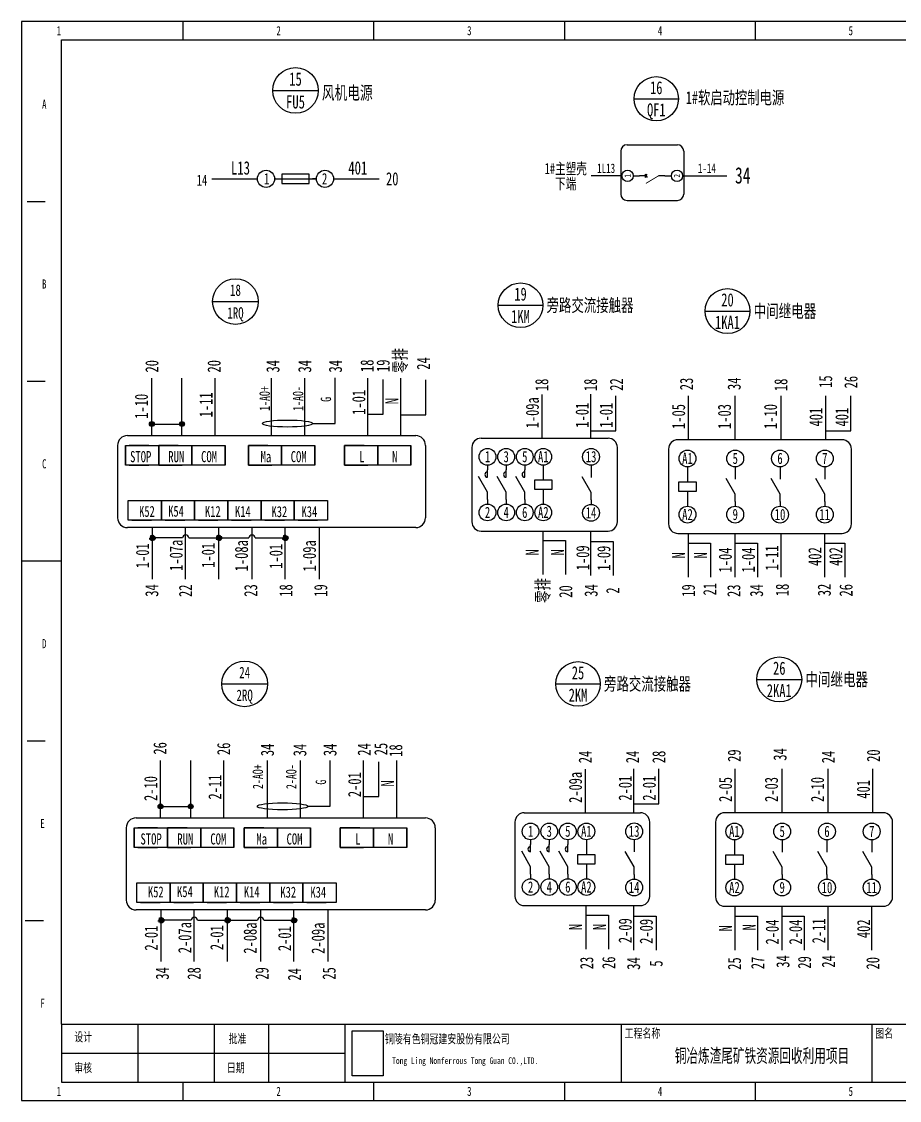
# Model space of a CAD drawing. Header units: millimetres. Extents: x 401220 to 2750366, y -101310 to 943175.
# Drawn here: x 1247710 to 1283485, y 279611 to 323583 of the extents above; entities that cross this region are included whole.
import ezdxf
from ezdxf.enums import TextEntityAlignment as Align

# ---------------------------------------------------------------- set-up
doc = ezdxf.new("R2010")
doc.units = ezdxf.units.MM
doc.linetypes.add('ACAD_ISO03W100', pattern=[30, 12, -18])
doc.layers.add('SW', color=8, linetype='Continuous', lineweight=20)
doc.styles.add('IDQSTYLE', font='NSimSun.ttf', dxfattribs={"width": 0.7})
doc.styles.add('标准', font='NSimSun.ttf', dxfattribs={"width": 0.667})

msp = doc.modelspace()

# ---------------------------------------------------------------- hatches: boundary and pattern name
h = msp.add_hatch(color=256)
h.dxf.hatch_style = 1
h.paths.add_polyline_path([(1253018.80628, 307179.9296), (1253018.80628, 307278.16505, -0.4142135624), (1253117.04173, 307179.9296)])
h.paths.add_polyline_path([(1253018.80628, 307081.69414), (1253018.80628, 307278.16505, -0.4142135624), (1253117.04173, 307179.9296, -0.4142135624)])
h.paths.add_polyline_path([(1253018.80628, 307081.69414, -1), (1253018.80628, 307278.16505)])
h = msp.add_hatch(color=256)
h.dxf.hatch_style = 1
h.paths.add_polyline_path([(1253018.80628, 307278.16505), (1253018.80628, 307179.9296), (1253117.04173, 307179.9296, 0.4142135624)])
h = msp.add_hatch(color=256)
h.dxf.hatch_style = 1
h.paths.add_polyline_path([(1254247.34938, 307278.16505), (1254247.34938, 307179.9296), (1254345.58484, 307179.9296, 0.4142135624)])
h.paths.add_polyline_path([(1254345.58484, 307179.9296), (1254247.34938, 307179.9296), (1254247.34938, 307081.69414, 0.4142135624)])
h.paths.add_polyline_path([(1254247.34938, 307278.16505, 0.4142135624), (1254149.11393, 307179.9296, 0.4142135624), (1254247.34938, 307081.69414), (1254247.34938, 307179.9296)])
at = {"linetype": 'ACAD_ISO03W100'}
h = msp.add_hatch(color=256, dxfattribs=at)
h.dxf.hatch_style = 1
h.paths.add_polyline_path([(1253041.28992, 302650.47105, 0.4142135624), (1252929.84278, 302539.02391, 0.4142135624), (1253041.28992, 302427.57677)])
h.paths.add_polyline_path([(1253041.28992, 302427.57677, 0.4142135624), (1253152.73706, 302539.02391, 0.4142135624), (1253041.28992, 302650.47105)])
h = msp.add_hatch(color=256, dxfattribs=at)
h.dxf.hatch_style = 1
h.paths.add_polyline_path([(1255748.8377, 302650.47105, 0.4142135624), (1255637.39056, 302539.02391, 0.4142135624), (1255748.8377, 302427.57677)])
h.paths.add_polyline_path([(1255748.8377, 302427.57677, 0.4142135624), (1255860.28484, 302539.02391, 0.4142135624), (1255748.8377, 302650.47105)])
h = msp.add_hatch(color=256, dxfattribs=at)
h.dxf.hatch_style = 1
h.paths.add_polyline_path([(1258456.38548, 302650.47105, 0.4142135624), (1258344.93834, 302539.02391, 0.4142135624), (1258456.38548, 302427.57677)])
h.paths.add_polyline_path([(1258456.38548, 302427.57677, 0.4142135624), (1258567.83262, 302539.02391, 0.4142135624), (1258456.38548, 302650.47105)])
h = msp.add_hatch(color=256)
h.dxf.hatch_style = 1
h.paths.add_polyline_path([(1253373.51181, 291694.53702), (1253373.51181, 291596.30157), (1253471.74727, 291596.30157, 0.4142135624)])
h.paths.add_polyline_path([(1253471.74727, 291596.30157), (1253373.51181, 291596.30157), (1253373.51181, 291498.06611, 0.4142135624)])
h.paths.add_polyline_path([(1253373.51181, 291694.53702, 0.4142135624), (1253275.27636, 291596.30157, 0.4142135624), (1253373.51181, 291498.06611), (1253373.51181, 291596.30157)])
h = msp.add_hatch(color=256)
h.dxf.hatch_style = 1
h.paths.add_polyline_path([(1254602.05492, 291694.53702), (1254602.05492, 291596.30157), (1254700.29037, 291596.30157, 0.4142135624)])
h.paths.add_polyline_path([(1254700.29037, 291596.30157), (1254602.05492, 291596.30157), (1254602.05492, 291498.06611, 0.4142135624)])
h.paths.add_polyline_path([(1254602.05492, 291694.53702, 0.4142135624), (1254503.81947, 291596.30157, 0.4142135624), (1254602.05492, 291498.06611), (1254602.05492, 291596.30157)])
h = msp.add_hatch(color=256, dxfattribs=at)
h.dxf.hatch_style = 1
h.paths.add_polyline_path([(1253395.99546, 287066.84302, 0.4142135624), (1253284.54832, 286955.39588, 0.4142135624), (1253395.99546, 286843.94874)])
h.paths.add_polyline_path([(1253395.99546, 286843.94874, 0.4142135624), (1253507.4426, 286955.39588, 0.4142135624), (1253395.99546, 287066.84302)])
h = msp.add_hatch(color=256, dxfattribs=at)
h.dxf.hatch_style = 1
h.paths.add_polyline_path([(1256103.54324, 287066.84302, 0.4142135624), (1255992.09609, 286955.39588, 0.4142135624), (1256103.54324, 286843.94874)])
h.paths.add_polyline_path([(1256103.54324, 286843.94874, 0.4142135624), (1256214.99038, 286955.39588, 0.4142135624), (1256103.54324, 287066.84302)])
h = msp.add_hatch(color=256, dxfattribs=at)
h.dxf.hatch_style = 1
h.paths.add_polyline_path([(1258811.09101, 287066.84302, 0.4142135624), (1258699.64387, 286955.39588, 0.4142135624), (1258811.09101, 286843.94874)])
h.paths.add_polyline_path([(1258811.09101, 286843.94874, 0.4142135624), (1258922.53816, 286955.39588, 0.4142135624), (1258811.09101, 287066.84302)])

# ---------------------------------------------------------------- linework, layer by layer
at = {"ltscale": 4}
for p, q in [((1254298.28764, 322843.06986), (1254298.28764, 323583.33771)), ((1262071.10007, 322843.06986), (1262071.10007, 323583.33771)), ((1269843.9125, 322843.06986), (1269843.9125, 323583.33771)), ((1277616.72493, 322843.06986), (1277616.72493, 323583.33771)), ((1247931.98413, 316254.68599), (1248672.25198, 316254.68599)), ((1247931.98413, 308926.03427), (1248672.25198, 308926.03427)), ((1247709.90378, 301597.38256), (1249338.49305, 301597.38256)), ((1247931.98413, 294268.73084), (1248672.25198, 294268.73084)), ((1247857.95735, 286940.07912), (1248598.2252, 286940.07912)), ((1249338.49305, 282720.55237), (1307967.70679, 282720.55237)), ((1249703.04394, 282720.55237), (1308332.25768, 282720.55237)), ((1249784.69414, 282720.55237), (1308413.90788, 282720.55237)), ((1250149.24503, 282720.55237), (1308778.45877, 282720.55237)), ((1252447.61802, 282720.55237), (1252447.61802, 280351.69525)), ((1255556.74299, 282720.55237), (1255556.74299, 280351.69525)), ((1257777.54654, 282720.55237), (1257777.54654, 280351.69525)), ((1260886.67151, 282720.55237), (1260886.67151, 280351.69525)), ((1272138.74283, 282720.55237), (1272138.74283, 280351.69525)), ((1282354.43917, 282720.55237), (1282354.43917, 280351.69525)), ((1249338.49305, 281536.12381), (1260886.67151, 281536.12381)), ((1254298.28764, 279611.4274), (1254298.28764, 280351.69525)), ((1262071.10007, 279611.4274), (1262071.10007, 280351.69525)), ((1269843.9125, 279611.4274), (1269843.9125, 280351.69525)), ((1277616.72493, 279611.4274), (1277616.72493, 280351.69525))]:
    msp.add_line(p, q, dxfattribs=at)
for p, q in [((1249338.49305, 282720.55237), (1249338.49305, 322843.06986)), ((1249338.49305, 322843.06986), (1308778.45877, 322843.06986)), ((1257944.03766, 320777.16664), (1259802.97773, 320777.16664)), ((1272675.50349, 320438.00901), (1274478.11205, 320438.00901)), ((1272385.71635, 318559.44046), (1274436.72521, 318559.44046)), ((1272129.34025, 318303.06435), (1272129.34025, 316552.26892)), ((1274693.10132, 318303.06435), (1274693.10132, 316552.26892)), ((1257325.16552, 317154.42252), (1255466.22545, 317154.42252)), ((1258057.03768, 317175.47024), (1258021.19802, 317175.47024)), ((1258057.03768, 317175.47024), (1258312.83443, 317175.47024)), ((1258312.83443, 317361.36425), (1258312.83443, 316989.57624)), ((1259428.19847, 317361.36425), (1258312.83443, 317361.36425)), ((1258312.83443, 317175.47024), (1259428.19847, 317175.47024)), ((1259428.19847, 316989.57624), (1259428.19847, 317361.36425)), ((1259428.19847, 317175.47024), (1259696.93828, 317175.47024)), ((1259725.22642, 317175.47024), (1259559.20131, 317175.47024)), ((1260421.84987, 317176.11015), (1262280.78994, 317176.11015)), ((1271795.93068, 317302.56138), (1270917.47284, 317302.56138)), ((1272134.33007, 317302.56138), (1271375.4568, 317302.56138)), ((1272639.07814, 317297.08579), (1272898.46857, 317297.08579)), ((1273154.84468, 317297.08577), (1272898.46857, 317297.08579)), ((1273110.00791, 317364.39019), (1273199.68145, 317229.78135)), ((1273118.16004, 317229.78135), (1273198.05103, 317364.39018)), ((1273923.973, 317297.08571), (1273667.59689, 317297.08573)), ((1273923.973, 317297.08579), (1274189.98656, 317297.08579)), ((1274651.46355, 317297.08579), (1276452.00213, 317297.08579)), ((1258312.83443, 316989.57624), (1259428.19847, 316989.57624)), ((1272385.71635, 316295.89281), (1274436.72521, 316295.89281)), ((1255497.38113, 312172.0793), (1257356.8758, 312172.0793)), ((1267134.38488, 312023.00243), (1268952.14785, 312023.00243)), ((1275562.38647, 311783.74016), (1277393.16079, 311783.74016)), ((1253018.80628, 306939.62648), (1253018.80628, 309046.1494)), ((1253018.80628, 306706.31803), (1253018.80628, 308812.84095)), ((1254247.34938, 306939.62648), (1254247.34938, 309046.1494)), ((1254247.34938, 306706.31803), (1254247.34938, 308812.84095)), ((1255601.12327, 306939.62648), (1255601.12327, 309046.1494)), ((1255601.12327, 306706.31803), (1255601.12327, 308812.84095)), ((1257899.48288, 306939.62648), (1257899.48288, 309046.1494)), ((1257899.48288, 306706.31803), (1257899.48288, 308812.84095)), ((1259253.25677, 306939.62648), (1259253.25677, 309046.1494)), ((1259253.25677, 306706.31803), (1259253.25677, 308812.84095)), ((1260483.17451, 307199.66372), (1260483.17451, 309063.83147)), ((1261815.09869, 306939.62648), (1261815.09869, 309046.1494)), ((1261815.09869, 306706.31803), (1261815.09869, 308812.84095)), ((1262443.05567, 307575.88131), (1262443.05567, 308995.75003)), ((1263168.87257, 306939.62648), (1263168.87257, 309046.1494)), ((1263168.87257, 306706.31803), (1263168.87257, 308812.84095)), ((1264185.86288, 307555.50645), (1264185.86288, 308975.37517)), ((1268931.29604, 306604.20853), (1268931.29604, 308378.93599)), ((1270911.22409, 306609.65494), (1270911.22409, 308397.0857)), ((1271928.2144, 306906.44275), (1271928.2144, 308326.31147)), ((1274883.68377, 306538.8807), (1274883.68377, 308326.31147)), ((1276787.96388, 306538.8807), (1276787.96388, 308326.31147)), ((1278664.09621, 306538.8807), (1278664.09621, 308326.31147)), ((1280489.06604, 306538.8807), (1280489.06604, 308326.31147)), ((1281506.05634, 306906.44275), (1281506.05634, 308326.31147)), ((1261815.09869, 307575.88131), (1262443.05567, 307575.88131)), ((1263168.87257, 307555.50645), (1264185.86288, 307555.50645)), ((1253018.80628, 307179.9296), (1254247.34938, 307179.9296)), ((1259574.42436, 307199.66372), (1260483.17451, 307199.66372)), ((1252022.43768, 306706.31803), (1259184.42723, 306706.31803)), ((1257243.27692, 306706.31803), (1263771.94389, 306706.31803)), ((1266441.12708, 306604.20853), (1271612.25687, 306604.20853)), ((1270911.22409, 306906.44275), (1271928.2144, 306906.44275)), ((1281147.75532, 306538.8807), (1274457.24959, 306538.8807)), ((1280489.06604, 306906.44275), (1281506.05634, 306906.44275)), ((1251946.68489, 306307.569), (1251946.68489, 305510.07094)), ((1251946.68489, 306307.569), (1253300.45878, 306307.569)), ((1251946.68489, 305510.07094), (1251946.68489, 306307.569)), ((1252897.09835, 306307.569), (1252099.6003, 306307.569)), ((1254097.95683, 306307.569), (1253300.45878, 306307.569)), ((1253300.45878, 306307.569), (1253300.45878, 305510.07094)), ((1253300.45878, 305510.07094), (1253300.45878, 306307.569)), ((1253300.45878, 306307.569), (1253300.45878, 305510.07094)), ((1253300.45878, 306307.569), (1254654.23267, 306307.569)), ((1253300.45878, 305510.07094), (1253300.45878, 306307.569)), ((1254654.23267, 306307.569), (1254654.23267, 305510.07094)), ((1254654.23267, 306307.569), (1256008.00656, 306307.569)), ((1254654.23267, 305510.07094), (1254654.23267, 306307.569)), ((1256008.00656, 306307.569), (1256008.00656, 305510.07094)), ((1256008.00656, 305510.07094), (1256008.00656, 306307.569)), ((1257750.09033, 306307.569), (1256952.59227, 306307.569)), ((1256952.59227, 306307.569), (1256952.59227, 305510.07094)), ((1256952.59227, 305510.07094), (1256952.59227, 306307.569)), ((1256952.59227, 306307.569), (1256952.59227, 305510.07094)), ((1256952.59227, 306307.569), (1258306.36616, 306307.569)), ((1256952.59227, 305510.07094), (1256952.59227, 306307.569)), ((1258306.36616, 306307.569), (1258306.36616, 305510.07094)), ((1258306.36616, 306307.569), (1259660.14005, 306307.569)), ((1258306.36616, 305510.07094), (1258306.36616, 306307.569)), ((1259660.14005, 306307.569), (1259660.14005, 305510.07094)), ((1259660.14005, 305510.07094), (1259660.14005, 306307.569)), ((1261665.70614, 306307.569), (1260868.20808, 306307.569)), ((1260868.20808, 306307.569), (1260868.20808, 305510.07094)), ((1260868.20808, 305510.07094), (1260868.20808, 306307.569)), ((1260868.20808, 306307.569), (1260868.20808, 305510.07094)), ((1260868.20808, 306307.569), (1262221.98197, 306307.569)), ((1260868.20808, 305510.07094), (1260868.20808, 306307.569)), ((1262221.98197, 306307.569), (1262221.98197, 305510.07094)), ((1262221.98197, 306307.569), (1263575.75586, 306307.569)), ((1262221.98197, 305510.07094), (1262221.98197, 306307.569)), ((1263575.75586, 306307.569), (1263575.75586, 305510.07094)), ((1263575.75586, 305510.07094), (1263575.75586, 306307.569)), ((1266062.42646, 306225.50792), (1266062.42646, 303195.90298)), ((1271990.95749, 303195.90298), (1271990.95749, 306225.50792)), ((1274075.83827, 306157.46939), (1274075.83827, 303106.17886)), ((1281529.16664, 303106.17886), (1281529.16664, 306157.46939)), ((1253300.45878, 305510.07094), (1251946.68489, 305510.07094)), ((1252099.6003, 305510.07094), (1252897.09835, 305510.07094)), ((1253300.45878, 305510.07094), (1254097.95683, 305510.07094)), ((1254654.23267, 305510.07094), (1253300.45878, 305510.07094)), ((1253453.37418, 305510.07094), (1254250.87224, 305510.07094)), ((1256008.00656, 305510.07094), (1254654.23267, 305510.07094)), ((1256952.59227, 305510.07094), (1257750.09033, 305510.07094)), ((1258306.36616, 305510.07094), (1256952.59227, 305510.07094)), ((1257105.50768, 305510.07094), (1257903.00574, 305510.07094)), ((1259660.14005, 305510.07094), (1258306.36616, 305510.07094)), ((1260868.20808, 305510.07094), (1261665.70614, 305510.07094)), ((1262221.98197, 305510.07094), (1260868.20808, 305510.07094)), ((1261021.12349, 305510.07094), (1261818.62154, 305510.07094)), ((1263575.75586, 305510.07094), (1262221.98197, 305510.07094)), ((1266698.80434, 305011.04617), (1266698.80436, 305314.00666)), ((1266698.80436, 305502.48333), (1266698.80436, 305314.00666)), ((1267458.89423, 305011.04617), (1267458.89425, 305314.00666)), ((1267458.89425, 305502.48333), (1267458.89425, 305314.00666)), ((1268216.29546, 305011.04617), (1268216.29548, 305314.00666)), ((1268216.29548, 305502.48333), (1268216.29548, 305314.00666)), ((1268971.00806, 305314.00666), (1268971.00803, 304889.86197)), ((1268971.00806, 305502.48333), (1268971.00806, 305314.00666)), ((1270917.54591, 305310.21793), (1270917.54589, 305005.08888)), ((1270917.54591, 305500.0437), (1270917.54591, 305310.21793)), ((1274847.74785, 305239.4437), (1274847.74781, 304812.26302)), ((1274847.74785, 305429.26946), (1274847.74785, 305239.4437)), ((1276794.2857, 305239.4437), (1276794.28568, 304934.31465)), ((1276794.2857, 305429.26946), (1276794.2857, 305239.4437)), ((1278619.25553, 305239.44354), (1278619.25551, 304934.31448)), ((1278619.25553, 305429.26946), (1278619.25553, 305239.4437)), ((1280444.22536, 305239.44354), (1280444.22534, 304934.31448)), ((1280444.22536, 305429.26946), (1280444.22536, 305239.4437)), ((1266698.80429, 304405.12518), (1266335.25175, 305034.81677)), ((1267458.89418, 304405.12518), (1267095.34164, 305034.81677)), ((1268216.29541, 304405.12518), (1267852.74287, 305034.81677)), ((1268607.45544, 304889.862), (1268607.45541, 304526.30941)), ((1269334.56062, 304889.86194), (1268607.45544, 304889.862)), ((1269334.56059, 304526.30935), (1269334.56062, 304889.86194)), ((1270917.54584, 304394.83078), (1270551.39103, 305029.02963)), ((1274481.59295, 304812.26305), (1274481.59292, 304446.10819)), ((1275213.90268, 304812.263), (1274481.59295, 304812.26305)), ((1275213.90265, 304446.10813), (1275213.90268, 304812.263)), ((1276794.28563, 304324.05654), (1276428.13081, 304958.2554)), ((1278619.25546, 304324.05638), (1278253.10064, 304958.25523)), ((1280444.22529, 304324.05638), (1280078.07047, 304958.25523)), ((1266698.80426, 304102.16469), (1266698.80429, 304405.12518)), ((1267458.89415, 304102.16469), (1267458.89418, 304405.12518)), ((1268216.29539, 304102.16469), (1268216.29541, 304405.12518)), ((1268607.45541, 304526.30941), (1269334.56059, 304526.30935)), ((1268971.008, 304526.30938), (1268971.00796, 304102.16469)), ((1270917.54582, 304089.70172), (1270917.54584, 304394.83078)), ((1274481.59292, 304446.10819), (1275213.90265, 304446.10813)), ((1274847.74778, 304446.10816), (1274847.74775, 304018.92749)), ((1276794.2856, 304018.92749), (1276794.28563, 304324.05654)), ((1278619.25543, 304018.92732), (1278619.25546, 304324.05638)), ((1280444.22526, 304018.92732), (1280444.22529, 304324.05638)), ((1252054.03179, 304060.13474), (1253407.80568, 304060.13474)), ((1252054.03179, 303262.63669), (1252054.03179, 304060.13474)), ((1253407.80568, 304060.13474), (1253407.80568, 303262.63669)), ((1253407.80568, 304060.13474), (1254761.57957, 304060.13474)), ((1253407.80568, 303262.63669), (1253407.80568, 304060.13474)), ((1253407.80568, 304060.13474), (1254761.57957, 304060.13474)), ((1253407.80568, 303262.63669), (1253407.80568, 304060.13474)), ((1254761.57957, 304060.13474), (1256115.35346, 304060.13474)), ((1254761.57957, 303262.63669), (1254761.57957, 304060.13474)), ((1254761.57957, 304060.13474), (1254761.57957, 303262.63669)), ((1254761.57957, 304060.13474), (1254761.57957, 303262.63669)), ((1256115.35346, 304060.13474), (1256115.35346, 303262.63669)), ((1256115.35346, 304060.13474), (1257469.12735, 304060.13474)), ((1256115.35346, 303262.63669), (1256115.35346, 304060.13474)), ((1256115.35346, 304060.13474), (1257469.12735, 304060.13474)), ((1256115.35346, 303262.63669), (1256115.35346, 304060.13474)), ((1257469.12735, 304060.13474), (1258822.90124, 304060.13474)), ((1257469.12735, 303262.63669), (1257469.12735, 304060.13474)), ((1257469.12735, 304060.13474), (1257469.12735, 303262.63669)), ((1257469.12735, 304060.13474), (1257469.12735, 303262.63669)), ((1258822.90124, 304060.13474), (1258822.90124, 303262.63669)), ((1258822.90124, 304060.13474), (1260176.67512, 304060.13474)), ((1258822.90124, 303262.63669), (1258822.90124, 304060.13474)), ((1258822.90124, 304060.13474), (1260176.67512, 304060.13474)), ((1258822.90124, 303262.63669), (1258822.90124, 304060.13474)), ((1260176.67512, 304060.13474), (1260176.67512, 303262.63669)), ((1260176.67512, 304060.13474), (1260176.67512, 303262.63669)), ((1266698.80436, 304102.16469), (1266698.80436, 303916.79896)), ((1267458.89425, 304102.16469), (1267458.89425, 303916.79896)), ((1268216.29548, 304102.16469), (1268216.29548, 303916.79896)), ((1268971.00806, 304102.16469), (1268971.00806, 303916.79896)), ((1270917.54591, 304089.70172), (1270917.54591, 303903.00917)), ((1274847.74785, 304018.92749), (1274847.74785, 303832.23494)), ((1276794.2857, 304018.92749), (1276794.2857, 303832.23494)), ((1278619.25553, 304018.92749), (1278619.25553, 303832.23494)), ((1280444.22536, 304018.92749), (1280444.22536, 303832.23494)), ((1253407.80568, 303262.63669), (1252054.03179, 303262.63669)), ((1252206.9472, 303262.63669), (1253004.44525, 303262.63669)), ((1254761.57957, 303262.63669), (1253407.80568, 303262.63669)), ((1254761.57957, 303262.63669), (1253407.80568, 303262.63669)), ((1253560.72109, 303262.63669), (1254358.21914, 303262.63669)), ((1256115.35346, 303262.63669), (1254761.57957, 303262.63669)), ((1254914.49497, 303262.63669), (1255711.99303, 303262.63669)), ((1257469.12735, 303262.63669), (1256115.35346, 303262.63669)), ((1257469.12735, 303262.63669), (1256115.35346, 303262.63669)), ((1256268.26886, 303262.63669), (1257065.76692, 303262.63669)), ((1258822.90124, 303262.63669), (1257469.12735, 303262.63669)), ((1257622.04275, 303262.63669), (1258419.54081, 303262.63669)), ((1260176.67512, 303262.63669), (1258822.90124, 303262.63669)), ((1260176.67512, 303262.63669), (1258822.90124, 303262.63669)), ((1258975.81664, 303262.63669), (1259773.3147, 303262.63669)), ((1253041.28992, 300854.90868), (1253041.28992, 302961.4316)), ((1254268.58647, 302539.02391), (1253041.28992, 302539.02391)), ((1254395.06381, 300854.90868), (1254395.06381, 302961.4316)), ((1254521.54116, 302539.02391), (1255748.8377, 302539.02391)), ((1255748.8377, 300854.90868), (1255748.8377, 302961.4316)), ((1255748.8377, 302539.02391), (1256976.13424, 302539.02391)), ((1257102.61159, 300854.90868), (1257102.61159, 302961.4316)), ((1257229.08893, 302539.02391), (1258456.38548, 302539.02391)), ((1258456.38548, 300854.90868), (1258456.38548, 302961.4316)), ((1259846.78421, 300854.90868), (1259846.78421, 302961.4316)), ((1266441.12708, 302817.20236), (1271612.25687, 302817.20236)), ((1268968.04715, 301042.47491), (1268968.04715, 302817.20236)), ((1270911.22409, 301008.11101), (1270911.22409, 302795.54178)), ((1274457.24959, 302724.76754), (1281147.75532, 302724.76754)), ((1274883.68377, 300937.33677), (1274883.68377, 302724.76754)), ((1276787.96388, 300937.33677), (1276787.96388, 302724.76754)), ((1278664.09621, 300937.33677), (1278664.09621, 302724.76754)), ((1280444.22536, 300937.33677), (1280444.22536, 302724.76754)), ((1268968.04715, 302426.14958), (1269876.62213, 302426.14958)), ((1269876.62213, 302426.14958), (1269876.62213, 301042.47491)), ((1270911.22409, 302391.78568), (1271819.79907, 302391.78568)), ((1271819.79907, 302391.78568), (1271819.79907, 301008.11101)), ((1274883.68377, 302321.01144), (1275792.25875, 302321.01144)), ((1275792.25875, 302321.01144), (1275792.25875, 300937.33677)), ((1276787.96388, 302321.01144), (1277696.53886, 302321.01144)), ((1277696.53886, 302321.01144), (1277696.53886, 300937.33677)), ((1280444.22536, 302321.01144), (1281261.90117, 302321.01144)), ((1281261.90117, 302321.01144), (1281261.90117, 300937.33677)), ((1255871.39134, 296588.45127), (1257730.88601, 296588.45127)), ((1269477.89629, 296588.45127), (1271295.65926, 296588.45127)), ((1277673.59531, 296772.32683), (1279504.36963, 296772.32683)), ((1253373.51181, 291355.99845), (1253373.51181, 293462.52138)), ((1254602.05492, 291355.99845), (1254602.05492, 293462.52138)), ((1255955.82881, 291355.99845), (1255955.82881, 293462.52138)), ((1257729.88173, 291355.99845), (1257729.88173, 293462.52138)), ((1259083.65562, 291355.99845), (1259083.65562, 293462.52138)), ((1260279.81735, 291598.35363), (1260279.81735, 293462.52138)), ((1261645.49754, 291355.99845), (1261645.49754, 293462.52138)), ((1262273.45452, 291992.25329), (1262273.45452, 293412.12201)), ((1262999.27143, 291355.99845), (1262999.27143, 293462.52138)), ((1253373.51181, 291122.69), (1253373.51181, 293229.21292)), ((1254602.05492, 291122.69), (1254602.05492, 293229.21292)), ((1255955.82881, 291122.69), (1255955.82881, 293229.21292)), ((1257729.88173, 291122.69), (1257729.88173, 293229.21292)), ((1259083.65562, 291122.69), (1259083.65562, 293229.21292)), ((1261645.49754, 291122.69), (1261645.49754, 293229.21292)), ((1262999.27143, 291122.69), (1262999.27143, 293229.21292)), ((1270686.8787, 291336.76171), (1270686.8787, 293111.48916)), ((1272666.80675, 291336.76171), (1272666.80675, 293124.19247)), ((1273683.79706, 291704.32375), (1273683.79706, 293124.19247)), ((1276796.61626, 291336.76171), (1276796.61626, 293124.19247)), ((1278700.89637, 291336.76171), (1278700.89637, 293124.19247)), ((1280577.0287, 291336.76171), (1280577.0287, 293124.19247)), ((1282401.99853, 291336.76171), (1282401.99853, 293124.19247)), ((1261645.49754, 291992.25329), (1262273.45452, 291992.25329)), ((1253373.51181, 291596.30157), (1254602.05492, 291596.30157)), ((1259371.06719, 291598.35363), (1260279.81735, 291598.35363)), ((1272666.80675, 291704.32375), (1273683.79706, 291704.32375)), ((1252377.14322, 291122.69), (1259539.13276, 291122.69)), ((1257597.98245, 291122.69), (1264169.39454, 291122.69)), ((1268196.70974, 291336.76171), (1272928.03787, 291336.76171)), ((1282823.59627, 291336.76171), (1276370.18208, 291336.76171)), ((1252301.39043, 290723.94097), (1252301.39043, 289926.44292)), ((1252301.39043, 290723.94097), (1253655.16431, 290723.94097)), ((1252301.39043, 289926.44292), (1252301.39043, 290723.94097)), ((1253251.80389, 290723.94097), (1252454.30583, 290723.94097)), ((1254452.66237, 290723.94097), (1253655.16431, 290723.94097)), ((1253655.16431, 290723.94097), (1253655.16431, 289926.44292)), ((1253655.16431, 289926.44292), (1253655.16431, 290723.94097)), ((1253655.16431, 290723.94097), (1253655.16431, 289926.44292)), ((1253655.16431, 290723.94097), (1255008.9382, 290723.94097)), ((1253655.16431, 289926.44292), (1253655.16431, 290723.94097)), ((1255008.9382, 290723.94097), (1255008.9382, 289926.44292)), ((1255008.9382, 290723.94097), (1256362.71209, 290723.94097)), ((1255008.9382, 289926.44292), (1255008.9382, 290723.94097)), ((1256362.71209, 290723.94097), (1256362.71209, 289926.44292)), ((1256362.71209, 289926.44292), (1256362.71209, 290723.94097)), ((1257580.48918, 290723.94097), (1256782.99113, 290723.94097)), ((1256782.99113, 290723.94097), (1256782.99113, 289926.44292)), ((1256782.99113, 289926.44292), (1256782.99113, 290723.94097)), ((1256782.99113, 290723.94097), (1256782.99113, 289926.44292)), ((1256782.99113, 290723.94097), (1258136.76502, 290723.94097)), ((1256782.99113, 289926.44292), (1256782.99113, 290723.94097)), ((1258136.76502, 290723.94097), (1258136.76502, 289926.44292)), ((1258136.76502, 290723.94097), (1259490.5389, 290723.94097)), ((1258136.76502, 289926.44292), (1258136.76502, 290723.94097)), ((1259490.5389, 290723.94097), (1259490.5389, 289926.44292)), ((1259490.5389, 289926.44292), (1259490.5389, 290723.94097)), ((1261496.10499, 290723.94097), (1260698.60693, 290723.94097)), ((1260698.60693, 290723.94097), (1260698.60693, 289926.44292)), ((1260698.60693, 289926.44292), (1260698.60693, 290723.94097)), ((1260698.60693, 290723.94097), (1260698.60693, 289926.44292)), ((1260698.60693, 290723.94097), (1262052.38082, 290723.94097)), ((1260698.60693, 289926.44292), (1260698.60693, 290723.94097)), ((1262052.38082, 290723.94097), (1262052.38082, 289926.44292)), ((1262052.38082, 290723.94097), (1263406.15471, 290723.94097)), ((1262052.38082, 289926.44292), (1262052.38082, 290723.94097)), ((1263406.15471, 290723.94097), (1263406.15471, 289926.44292)), ((1263406.15471, 289926.44292), (1263406.15471, 290723.94097)), ((1267818.00912, 290958.06109), (1267818.00912, 287928.45615)), ((1273306.73849, 287928.45615), (1273306.73849, 290958.06109)), ((1275988.77076, 290955.35039), (1275988.77076, 287904.05986)), ((1283205.00759, 287904.05986), (1283205.00759, 290955.35039)), ((1268454.38702, 290235.0365), (1268454.38702, 290046.55983)), ((1269214.47691, 290235.0365), (1269214.47691, 290046.55983)), ((1269971.87815, 290235.0365), (1269971.87815, 290046.55983)), ((1270726.59072, 290235.0365), (1270726.59072, 290046.55983)), ((1272673.12858, 290232.59687), (1272673.12858, 290042.77111)), ((1276760.68034, 290227.15047), (1276760.68034, 290037.3247)), ((1278707.21819, 290227.15047), (1278707.21819, 290037.3247)), ((1280532.18802, 290227.15047), (1280532.18802, 290037.3247)), ((1282357.15785, 290227.15047), (1282357.15785, 290037.3247)), ((1253655.16431, 289926.44292), (1252301.39043, 289926.44292)), ((1252454.30583, 289926.44292), (1253251.80389, 289926.44292)), ((1253655.16431, 289926.44292), (1254452.66237, 289926.44292)), ((1255008.9382, 289926.44292), (1253655.16431, 289926.44292)), ((1253808.07972, 289926.44292), (1254605.57778, 289926.44292)), ((1256362.71209, 289926.44292), (1255008.9382, 289926.44292)), ((1256782.99113, 289926.44292), (1257580.48918, 289926.44292)), ((1258136.76502, 289926.44292), (1256782.99113, 289926.44292)), ((1256935.90653, 289926.44292), (1257733.40459, 289926.44292)), ((1259490.5389, 289926.44292), (1258136.76502, 289926.44292)), ((1260698.60693, 289926.44292), (1261496.10499, 289926.44292)), ((1262052.38082, 289926.44292), (1260698.60693, 289926.44292)), ((1260851.52234, 289926.44292), (1261649.02039, 289926.44292)), ((1263406.15471, 289926.44292), (1262052.38082, 289926.44292)), ((1268454.387, 289743.59934), (1268454.38702, 290046.55983)), ((1269214.47689, 289743.59934), (1269214.47691, 290046.55983)), ((1269971.87812, 289743.59934), (1269971.87815, 290046.55983)), ((1270726.59072, 290046.55983), (1270726.59069, 289622.41514)), ((1272673.12858, 290042.77111), (1272673.12855, 289737.64205)), ((1276760.68034, 290037.3247), (1276760.6803, 289610.14403)), ((1278707.21819, 290037.3247), (1278707.21816, 289732.19565)), ((1280532.18802, 290037.32454), (1280532.18799, 289732.19549)), ((1282357.15785, 290037.32454), (1282357.15783, 289732.19549)), ((1268454.38695, 289137.67835), (1268090.83441, 289767.36994)), ((1269214.47684, 289137.67835), (1268850.9243, 289767.36994)), ((1269971.87807, 289137.67835), (1269608.32553, 289767.36994)), ((1270363.0381, 289622.41517), (1270363.03807, 289258.86258)), ((1271090.14328, 289622.41511), (1270363.0381, 289622.41517)), ((1271090.14325, 289258.86252), (1271090.14328, 289622.41511)), ((1272673.1285, 289127.38395), (1272306.97369, 289761.58281)), ((1276394.52544, 289610.14406), (1276394.52541, 289243.9892)), ((1277126.83517, 289610.144), (1276394.52544, 289610.14406)), ((1277126.83514, 289243.98914), (1277126.83517, 289610.144)), ((1278707.21812, 289121.93754), (1278341.0633, 289756.1364)), ((1280532.18795, 289121.93738), (1280166.03313, 289756.13624)), ((1282357.15778, 289121.93738), (1281991.00296, 289756.13624)), ((1268454.38693, 288834.71786), (1268454.38695, 289137.67835)), ((1269214.47682, 288834.71786), (1269214.47684, 289137.67835)), ((1269971.87805, 288834.71786), (1269971.87807, 289137.67835)), ((1270363.03807, 289258.86258), (1271090.14325, 289258.86252)), ((1270726.59066, 289258.86255), (1270726.59063, 288834.71786)), ((1272673.12848, 288822.2549), (1272673.1285, 289127.38395)), ((1276394.52541, 289243.9892), (1277126.83514, 289243.98914)), ((1276760.68027, 289243.98917), (1276760.68024, 288816.80849)), ((1278707.21809, 288816.80849), (1278707.21812, 289121.93754)), ((1280532.18792, 288816.80833), (1280532.18795, 289121.93738)), ((1282357.15775, 288816.80833), (1282357.15778, 289121.93738)), ((1252408.73733, 288476.50671), (1253762.51122, 288476.50671)), ((1252408.73733, 287679.00866), (1252408.73733, 288476.50671)), ((1252408.73733, 288476.50671), (1253762.51122, 288476.50671)), ((1252408.73733, 287679.00866), (1252408.73733, 288476.50671)), ((1253762.51122, 288476.50671), (1253762.51122, 287679.00866)), ((1253762.51122, 288476.50671), (1255116.28511, 288476.50671)), ((1253762.51122, 287679.00866), (1253762.51122, 288476.50671)), ((1253762.51122, 288476.50671), (1255116.28511, 288476.50671)), ((1253762.51122, 287679.00866), (1253762.51122, 288476.50671)), ((1253762.51122, 288476.50671), (1253762.51122, 287679.00866)), ((1253762.51122, 288476.50671), (1255116.28511, 288476.50671)), ((1253762.51122, 287679.00866), (1253762.51122, 288476.50671)), ((1253762.51122, 288476.50671), (1255116.28511, 288476.50671)), ((1253762.51122, 287679.00866), (1253762.51122, 288476.50671)), ((1255116.28511, 288476.50671), (1256470.05899, 288476.50671)), ((1255116.28511, 287679.00866), (1255116.28511, 288476.50671)), ((1255116.28511, 288476.50671), (1255116.28511, 287679.00866)), ((1255116.28511, 288476.50671), (1255116.28511, 287679.00866)), ((1255116.28511, 288476.50671), (1256470.05899, 288476.50671)), ((1255116.28511, 287679.00866), (1255116.28511, 288476.50671)), ((1255116.28511, 288476.50671), (1255116.28511, 287679.00866)), ((1255116.28511, 288476.50671), (1255116.28511, 287679.00866)), ((1256470.05899, 288476.50671), (1256470.05899, 287679.00866)), ((1256470.05899, 288476.50671), (1257823.83288, 288476.50671)), ((1256470.05899, 287679.00866), (1256470.05899, 288476.50671)), ((1256470.05899, 288476.50671), (1257823.83288, 288476.50671)), ((1256470.05899, 287679.00866), (1256470.05899, 288476.50671)), ((1256470.05899, 288476.50671), (1256470.05899, 287679.00866)), ((1256470.05899, 288476.50671), (1257823.83288, 288476.50671)), ((1256470.05899, 287679.00866), (1256470.05899, 288476.50671)), ((1256470.05899, 288476.50671), (1257823.83288, 288476.50671)), ((1256470.05899, 287679.00866), (1256470.05899, 288476.50671)), ((1257823.83288, 288476.50671), (1259177.60677, 288476.50671)), ((1257823.83288, 287679.00866), (1257823.83288, 288476.50671)), ((1257823.83288, 288476.50671), (1257823.83288, 287679.00866)), ((1257823.83288, 288476.50671), (1257823.83288, 287679.00866)), ((1257823.83288, 287679.00866), (1257823.83288, 288476.50671)), ((1257823.83288, 288476.50671), (1257823.83288, 287679.00866)), ((1257823.83288, 288476.50671), (1257823.83288, 287679.00866)), ((1259177.60677, 288476.50671), (1259177.60677, 287679.00866)), ((1259177.60677, 288476.50671), (1260531.38066, 288476.50671)), ((1259177.60677, 287679.00866), (1259177.60677, 288476.50671)), ((1259177.60677, 288476.50671), (1260531.38066, 288476.50671)), ((1259177.60677, 287679.00866), (1259177.60677, 288476.50671)), ((1260531.38066, 288476.50671), (1260531.38066, 287679.00866)), ((1260531.38066, 288476.50671), (1260531.38066, 287679.00866)), ((1268454.38702, 288834.71786), (1268454.38702, 288649.35214)), ((1269214.47691, 288834.71786), (1269214.47691, 288649.35214)), ((1269971.87815, 288834.71786), (1269971.87815, 288649.35214)), ((1270726.59072, 288834.71786), (1270726.59072, 288649.35214)), ((1272673.12858, 288822.2549), (1272673.12858, 288635.56235)), ((1276760.68034, 288816.80849), (1276760.68034, 288630.11594)), ((1278707.21819, 288816.80849), (1278707.21819, 288630.11594)), ((1280532.18802, 288816.80849), (1280532.18802, 288630.11594)), ((1282357.15785, 288816.80849), (1282357.15785, 288630.11594)), ((1253762.51122, 287679.00866), (1252408.73733, 287679.00866)), ((1253762.51122, 287679.00866), (1252408.73733, 287679.00866)), ((1252561.65273, 287679.00866), (1253359.15079, 287679.00866)), ((1252561.65273, 287679.00866), (1253359.15079, 287679.00866)), ((1255116.28511, 287679.00866), (1253762.51122, 287679.00866)), ((1255116.28511, 287679.00866), (1253762.51122, 287679.00866)), ((1253915.42662, 287679.00866), (1254712.92468, 287679.00866)), ((1256470.05899, 287679.00866), (1255116.28511, 287679.00866)), ((1255269.20051, 287679.00866), (1256066.69857, 287679.00866)), ((1257823.83288, 287679.00866), (1256470.05899, 287679.00866)), ((1257823.83288, 287679.00866), (1256470.05899, 287679.00866)), ((1257823.83288, 287679.00866), (1256470.05899, 287679.00866)), ((1257823.83288, 287679.00866), (1256470.05899, 287679.00866)), ((1256622.9744, 287679.00866), (1257420.47246, 287679.00866)), ((1259177.60677, 287679.00866), (1257823.83288, 287679.00866)), ((1257976.74829, 287679.00866), (1258774.24634, 287679.00866)), ((1260531.38066, 287679.00866), (1259177.60677, 287679.00866)), ((1260531.38066, 287679.00866), (1259177.60677, 287679.00866)), ((1259330.52218, 287679.00866), (1260128.02023, 287679.00866)), ((1253395.99546, 285271.28065), (1253395.99546, 287377.80358)), ((1254749.76935, 285271.28065), (1254749.76935, 287377.80358)), ((1256103.54324, 285271.28065), (1256103.54324, 287377.80358)), ((1257457.31712, 285271.28065), (1257457.31712, 287377.80358)), ((1258811.09101, 285271.28065), (1258811.09101, 287377.80358)), ((1260201.48975, 285271.28065), (1260201.48975, 287377.80358)), ((1268196.70974, 287549.75554), (1272928.03787, 287549.75554)), ((1270723.62982, 285775.02808), (1270723.62982, 287549.75554)), ((1270723.62982, 287158.70275), (1271632.2048, 287158.70275)), ((1271632.2048, 287158.70275), (1271632.2048, 285775.02808)), ((1272666.80675, 285735.21778), (1272666.80675, 287522.64854)), ((1276370.18208, 287522.64854), (1282823.59627, 287522.64854)), ((1276796.61626, 285735.21778), (1276796.61626, 287522.64854)), ((1278700.89637, 285735.21778), (1278700.89637, 287522.64854)), ((1280577.0287, 285735.21778), (1280577.0287, 287522.64854)), ((1282357.15785, 285735.21778), (1282357.15785, 287522.64854)), ((1254623.292, 286955.39588), (1253395.99546, 286955.39588)), ((1254876.24669, 286955.39588), (1256103.54324, 286955.39588)), ((1256103.54324, 286955.39588), (1257330.83978, 286955.39588)), ((1257583.79447, 286955.39588), (1258811.09101, 286955.39588)), ((1272666.80675, 287118.89245), (1273575.38174, 287118.89245)), ((1273575.38174, 287118.89245), (1273575.38174, 285735.21778)), ((1276796.61626, 287118.89245), (1277705.19124, 287118.89245)), ((1277705.19124, 287118.89245), (1277705.19124, 285735.21778)), ((1278700.89637, 287118.89245), (1279609.47135, 287118.89245)), ((1279609.47135, 287118.89245), (1279609.47135, 285735.21778)), ((1249338.49305, 282720.55237), (1249338.49305, 280351.69525)), ((1249338.49305, 280351.69525), (1307967.70679, 280351.69525)), ((1249703.04394, 280351.69525), (1308332.25768, 280351.69525)), ((1249784.69414, 280351.69525), (1308413.90788, 280351.69525)), ((1250149.24503, 280351.69525), (1308778.45877, 280351.69525))]:
    msp.add_line(p, q)
at = {"ltscale": 10}
for p, q in [((1251623.68865, 306307.569), (1251623.68865, 303360.18063)), ((1264170.69438, 306307.569), (1264170.69438, 303360.18063)), ((1263771.94444, 302961.4316), (1252022.43768, 302961.4316)), ((1251978.39419, 290723.94097), (1251978.39419, 287776.55261)), ((1264568.14357, 290723.94097), (1264568.14357, 287776.55261)), ((1264169.39454, 287377.80358), (1252377.14322, 287377.80358))]:
    msp.add_line(p, q, dxfattribs=at)
at = {"ltscale": 4}
msp.add_lwpolyline([(1247709.90378, 279611.4274), (1309834.04588, 279611.4274), (1309834.04588, 323583.33771), (1247709.90378, 323583.33771)], close=True, dxfattribs=at)
at = {"const_width": 35.89265}
msp.add_lwpolyline([(1273667.59689, 317297.08573), (1273154.84465, 316989.43444)], dxfattribs=at)
msp.add_lwpolyline([(1261176.31383, 282451.46678), (1262439.69091, 282451.46678), (1262439.69091, 280620.19447), (1261176.31383, 280620.19447)], close=True)
for centre, radius in [((1258873.50769, 320777.16664), 929.47004), ((1273576.80777, 320438.00901), 901.30428), ((1257672.64675, 317175.47024), 348.55126), ((1260073.77769, 317175.47024), 348.55126), ((1272408.33964, 317297.08579), 230.7385), ((1274420.72505, 317297.08579), 230.7385), ((1256427.12847, 312172.0793), 929.74734), ((1268043.26637, 312023.00243), 908.88148), ((1276477.77363, 311783.74016), 915.38716), ((1253018.80628, 307179.9296), 98.23545), ((1254247.34938, 307179.9296), 98.23545), ((1266698.80436, 305843.31388), 340.83056), ((1267458.89425, 305843.31388), 340.83056), ((1268216.29548, 305843.31388), 340.83056), ((1268971.00806, 305843.31388), 340.83056), ((1270917.54591, 305843.31388), 343.27018), ((1274847.74785, 305772.53965), 343.27018), ((1276794.2857, 305772.53965), 343.27018), ((1278619.25553, 305772.53965), 343.27018), ((1280444.22536, 305772.53965), 343.27018), ((1266698.80436, 303575.96841), 340.83056), ((1267458.89425, 303575.96841), 340.83056), ((1268216.29548, 303575.96841), 340.83056), ((1268971.00806, 303575.96841), 340.83056), ((1270917.54591, 303559.73899), 343.27018), ((1274847.74785, 303488.96475), 343.27018), ((1276794.2857, 303488.96475), 343.27018), ((1278619.25553, 303488.96475), 343.27018), ((1280444.22536, 303488.96475), 343.27018), ((1256801.13868, 296588.45127), 929.74734), ((1270386.77777, 296588.45127), 908.88148), ((1278588.98247, 296772.32683), 915.38716), ((1253373.51181, 291596.30157), 98.23545), ((1254602.05492, 291596.30157), 98.23545), ((1268454.38702, 290575.86706), 340.83056), ((1269214.47691, 290575.86706), 340.83056), ((1269971.87815, 290575.86706), 340.83056), ((1270726.59072, 290575.86706), 340.83056), ((1272673.12858, 290575.86706), 343.27018), ((1276760.68034, 290570.42065), 343.27018), ((1278707.21819, 290570.42065), 343.27018), ((1280532.18802, 290570.42065), 343.27018), ((1282357.15785, 290570.42065), 343.27018), ((1268454.38702, 288308.52158), 340.83056), ((1269214.47691, 288308.52158), 340.83056), ((1269971.87815, 288308.52158), 340.83056), ((1270726.59072, 288308.52158), 340.83056), ((1272673.12858, 288292.29216), 343.27018), ((1276760.68034, 288286.84576), 343.27018), ((1278707.21819, 288286.84576), 343.27018), ((1280532.18802, 288286.84576), 343.27018), ((1282357.15785, 288286.84576), 343.27018)]:
    msp.add_circle(centre, radius)
at = {"linetype": 'ACAD_ISO03W100'}
for centre in [(1253041.28992, 302539.02391), (1255748.8377, 302539.02391), (1258456.38548, 302539.02391), (1253395.99546, 286955.39588), (1256103.54324, 286955.39588), (1258811.09101, 286955.39588)]:
    msp.add_circle(centre, 111.44714, dxfattribs=at)
for centre, radius, start, end in [((1272385.71635, 318303.06435), 256.37611, 90, 180), ((1274436.72521, 318303.06435), 256.37611, 0, 90), ((1272385.71635, 316552.26892), 256.37611, 180, 270), ((1274436.72521, 316552.26892), 256.37611, 270, 0), ((1266441.12708, 306225.50792), 378.70062, 90, 180), ((1271612.25687, 306225.50792), 378.70062, 0, 90), ((1274457.24959, 306157.46939), 381.41132, 90, 180), ((1281147.75532, 306157.46939), 381.41132, 0, 90), ((1266698.80434, 305120.11194), 109.06578, 89.999995398, 269.999995398), ((1267458.89424, 305120.11194), 109.06578, 89.999995398, 269.999995398), ((1268216.29547, 305120.11194), 109.06578, 89.999995398, 269.999995398), ((1266441.12708, 303195.90298), 378.70062, 180, 270), ((1271612.25687, 303195.90298), 378.70062, 270, 0), ((1274457.24959, 303106.17886), 381.41132, 180, 270), ((1281147.75532, 303106.17886), 381.41132, 270, 0), ((1254395.06381, 302537.18966), 126.49065, 0.83087895, 179.16912105), ((1257102.61159, 302537.18966), 126.49065, 0.83087895, 179.16912105), ((1268196.70974, 290958.06109), 378.70062, 90, 180), ((1272928.03787, 290958.06109), 378.70062, 0, 90), ((1276370.18208, 290955.35039), 381.41132, 90, 180), ((1282823.59627, 290955.35039), 381.41132, 0, 90), ((1268454.38701, 289852.66512), 109.06578, 89.999995398, 269.999995398), ((1269214.4769, 289852.66512), 109.06578, 89.999995398, 269.999995398), ((1269971.87813, 289852.66512), 109.06578, 89.999995398, 269.999995398), ((1268196.70974, 287928.45615), 378.70062, 180, 270), ((1272928.03787, 287928.45615), 378.70062, 270, 0), ((1276370.18208, 287904.05986), 381.41132, 180, 270), ((1282823.59627, 287904.05986), 381.41132, 270, 0), ((1254749.76935, 286953.56163), 126.49065, 0.83087895, 179.16912105), ((1257457.31712, 286953.56163), 126.49065, 0.83087895, 179.16912105)]:
    msp.add_arc(centre, radius, start, end)
at = {"ltscale": 10}
for centre, start, end in [((1252022.43768, 306307.569), 90, 180), ((1263771.94535, 306307.569), 0, 90), ((1252022.43768, 303360.18063), 180, 270), ((1263771.94535, 303360.18063), 270, 0), ((1252377.14322, 290723.94097), 90, 180), ((1264169.39454, 290723.94097), 0, 90), ((1252377.14322, 287776.55261), 180, 270), ((1264169.39454, 287776.55261), 270, 0)]:
    msp.add_arc(centre, 398.74903, start, end, dxfattribs=at)
for centre in [(1258545.43835, 307199.66372), (1258342.08119, 291598.35363)]:
    msp.add_ellipse(centre, major_axis=(1028.986, 0), ratio=0.1386099263)

# ---------------------------------------------------------------- texts
at = {"style": 'IDQSTYLE', "width": 0.7}
for s, p in [('1', (1249227.45287, 322917.09664)), ('2', (1258184.69386, 322917.09664)), ('3', (1265957.50629, 322917.09664)), ('4', (1273730.31871, 322917.09664)), ('5', (1281503.13114, 322917.09664)), ('A', (1248635.23859, 319919.01185)), ('B', (1248635.23859, 312590.36013)), ('C', (1248635.23859, 305261.70841)), ('D', (1248635.23859, 297933.0567)), ('E', (1248561.2118, 290604.40498)), ('F', (1248561.2118, 283275.75326)), ('1', (1249227.45287, 279685.45419)), ('2', (1258184.69386, 279685.45419)), ('3', (1265957.50629, 279685.45419)), ('4', (1273730.31871, 279685.45419)), ('5', (1281503.13114, 279685.45419))]:
    msp.add_text(s, height=370.87419, dxfattribs=at).set_placement(p, align=Align.BOTTOM_CENTER)
for s, height, p in [('15', 542.190856, (1258873.50769, 321241.90166)), ('风机电源', 542.190856, (1260982.43988, 320682.83263)), ('16', 525.76083, (1273576.80777, 320888.66115)), ('FU5', 542.190856, (1258873.50769, 320312.43162)), ('1#软启动控制电源', 525.76083, (1276783.65123, 320482.88616)), ('QF1', 525.76083, (1273576.80777, 319987.35687)), ('L13', 542.190856, (1256632.08241, 317619.76179)), ('401', 542.190856, (1261412.3754, 317619.76179)), ('1#主塑壳', 451.825713, (1269885.76988, 317590.5646)), ('1L13', 384.564161, (1271532.95265, 317605.04703)), ('1-14', 384.564161, (1275638.71478, 317605.04703)), ('34', 664.91341, (1277099.84041, 317315.50678)), ('14', 451.825713, (1255063.13914, 317119.68565)), ('20', 533.975843, (1262816.49906, 317175.59888)), ('下端', 451.825713, (1269885.76988, 316975.22158)), ('18', 464.873668, (1256427.12847, 312636.95297)), ('19', 530.180864, (1268043.26637, 312477.44317)), ('20', 533.975843, (1276477.77363, 312241.43374)), ('1RQ', 464.873668, (1256427.12847, 311707.20563)), ('1KM', 530.180864, (1268043.26637, 311568.56169)), ('1KA1', 533.975843, (1276477.77363, 311326.04659)), ('24', 464.873668, (1256801.13868, 297053.32494)), ('25', 530.180864, (1270386.77777, 297042.89201)), ('26', 533.975843, (1278588.98247, 297230.02041)), ('2KM', 530.180864, (1270386.77777, 296134.01053)), ('2KA1', 533.975843, (1278588.98247, 296314.63325)), ('2RQ', 464.873668, (1256801.13868, 296123.57761))]:
    msp.add_text(s, height=height, dxfattribs=at).set_placement(p, align=Align.MIDDLE_CENTER)
for s, p in [('1', (1257592.97789, 316943.10273)), ('2', (1259949.84835, 316943.10273))]:
    msp.add_text(s, height=464.73502, dxfattribs=at).set_placement(p)
for s, height, rotation, p in [('1', 256.37611, 90, (1272536.52769, 317297.08579)), ('2', 256.37611, 90, (1274548.91311, 317297.08579)), ('零排', 533.975843, 89.999998466, (1263400.09491, 309766.64245)), ('20', 533.975843, 89.999998466, (1253286.39881, 309533.61818)), ('20', 533.975843, 89.999998466, (1255820.22035, 309533.61818)), ('34', 533.975843, 89.999998466, (1258217.34601, 309533.61818)), ('34', 533.975843, 89.999998466, (1259514.43302, 309533.61818)), ('34', 533.975843, 89.999998466, (1260764.76058, 309533.61818)), ('18', 533.975843, 89.999998466, (1262055.52055, 309553.24645)), ('19', 533.975843, 89.999998466, (1262709.0461, 309554.00184)), ('24', 533.975843, 89.999998466, (1264351.05113, 309646.89849)), ('15', 533.975843, 89.999998466, (1280742.94244, 308907.54719)), ('1-AO+', 421.664313, 89.999998466, (1257828.56095, 308219.13985)), ('18', 533.975843, 89.999998466, (1269174.51336, 308777.25774)), ('18', 533.975843, 89.999998466, (1271162.41805, 308777.25774)), ('22', 533.975843, 89.999998466, (1272219.82861, 308790.5486)), ('23', 533.975843, 89.999998466, (1275072.87688, 308812.94907)), ('34', 533.975843, 89.999998466, (1277015.35548, 308822.32967)), ('18', 533.975843, 89.999998466, (1278919.76069, 308777.25774)), ('26', 533.975843, 89.999998466, (1281774.19041, 308887.06675)), ('1-10', 533.975843, 89.999998466, (1252857.49338, 307903.57902)), ('1-11', 533.975843, 89.999998466, (1255491.29702, 307961.29848)), ('1-AO-', 421.664313, 89.999998466, (1259190.04511, 308219.13985)), ('G', 421.66431, 89.999998466, (1260322.39409, 308183.19949)), ('1-01', 533.975843, 89.999998466, (1261716.57237, 308064.69511)), ('N', 530.18086, 89.999998466, (1263058.45642, 308112.85497)), ('1-09a', 530.180864, 89.999998466, (1268789.83163, 307637.09229)), ('1-01', 533.975843, 89.999998466, (1270818.05837, 307538.63917)), ('1-01', 533.975843, 89.999998466, (1271798.46299, 307538.63917)), ('1-05', 533.975843, 89.999998466, (1274749.22809, 307486.83524)), ('1-03', 533.975843, 89.999998466, (1276620.35372, 307486.83524)), ('1-10', 533.975843, 89.999998466, (1278496.71222, 307486.83524)), ('401', 533.975843, 89.999998466, (1280348.19568, 307461.07202)), ('401', 533.975843, 89.999998466, (1281406.40847, 307461.07202)), ('1-01', 533.975843, 89.999998466, (1252903.02601, 301811.60987)), ('1-07a', 533.975843, 89.999998466, (1254272.55738, 301829.08108)), ('1-01', 533.975843, 89.999998466, (1255577.98348, 301829.08108)), ('1-08a', 533.975843, 89.999998466, (1256935.85845, 301811.60987)), ('1-01', 533.975843, 89.999998466, (1258341.53888, 301788.9394)), ('1-09a', 533.975843, 89.999998466, (1259705.24205, 301806.41062)), ('1-09', 533.975843, 89.999998466, (1270845.18915, 301727.05672)), ('1-09', 533.975843, 89.999998466, (1271704.4535, 301711.82597)), ('1-04', 533.975843, 89.999998466, (1276653.47177, 301639.27677)), ('1-04', 533.975843, 89.999998466, (1277592.94027, 301639.27677)), ('1-11', 533.975843, 89.999998466, (1278548.63712, 301722.98904)), ('402', 533.975843, 89.999998466, (1280305.74056, 301779.03913)), ('402', 533.975843, 89.999998466, (1281155.78978, 301779.03913)), ('N', 530.18086, 89.999998466, (1268789.83163, 301947.58907)), ('N', 530.18086, 89.999998466, (1269814.47136, 301947.58907)), ('N', 533.97584, 89.999998466, (1274749.22809, 301825.74699)), ('N', 533.97584, 89.999998466, (1275649.93638, 301825.74699)), ('零排', 533.975843, 89.999998466, (1269217.01582, 300393.05575)), ('34', 533.975843, 89.999998466, (1253283.36656, 300394.67877)), ('22', 533.975843, 89.999998466, (1254655.85679, 300384.33316)), ('23', 533.975843, 89.999998466, (1257314.09208, 300395.38657)), ('18', 533.975843, 89.999998466, (1258750.07557, 300394.67877)), ('19', 533.975843, 89.999998466, (1260165.51294, 300394.67877)), ('20', 533.975843, 89.999998466, (1270149.37338, 300353.12004)), ('34', 533.975843, 89.999998466, (1271184.32151, 300393.05575)), ('2', 533.97584, 89.999998466, (1272067.78174, 300393.05575)), ('19', 533.975843, 89.999998466, (1275150.04242, 300394.67877)), ('21', 533.975843, 89.999998466, (1276021.6864, 300449.00485)), ('23', 533.975843, 89.999998466, (1277001.56902, 300385.03233)), ('34', 533.975843, 89.999998466, (1277926.43513, 300393.05575)), ('18', 533.975843, 89.999998466, (1278976.16959, 300416.72799)), ('32', 533.975843, 89.999998466, (1280686.88023, 300416.42622)), ('26', 533.975843, 89.999998466, (1281573.19428, 300404.33455)), ('26', 533.975843, 89.999998466, (1253615.63613, 293961.39987)), ('26', 533.975843, 89.999998466, (1256210.25796, 293939.93657)), ('34', 533.975843, 89.999998466, (1257992.14375, 293896.85925)), ('34', 533.975843, 89.999998466, (1259315.82456, 293891.34761)), ('34', 533.975843, 89.999998466, (1260544.65751, 293898.57632)), ('24', 533.975843, 89.999998466, (1261938.82071, 293913.78272)), ('25', 533.975843, 89.999998466, (1262617.26172, 293931.01187)), ('18', 533.975843, 89.999998466, (1263224.98332, 293870.71871)), ('24', 533.975843, 89.999998466, (1270945.02944, 293610.4439)), ('24', 533.975843, 89.999998466, (1272873.46282, 293610.4439)), ('28', 533.975843, 89.999998466, (1273947.87549, 293610.4439)), ('29', 533.975843, 89.999998466, (1277019.29026, 293664.58561)), ('34', 533.975843, 89.999998466, (1278884.94751, 293712.54572)), ('24', 533.975843, 89.999998466, (1280851.12646, 293610.4439)), ('20', 533.975843, 89.999998466, (1282690.68919, 293664.58561)), ('2-AO+', 421.664313, 89.999998466, (1257549.89662, 292806.81159)), ('2-11', 533.975843, 89.999998466, (1255855.90717, 292382.14843)), ('2-AO-', 421.664313, 89.999998466, (1258911.38079, 292806.81159)), ('2-01', 533.975843, 89.999998466, (1261546.97123, 292481.06708)), ('2-09a', 530.180864, 89.999998466, (1270545.4143, 292369.64547)), ('2-10', 533.975843, 89.999998466, (1253237.41008, 292324.2565)), ('G', 421.66431, 89.999998466, (1260119.03693, 292581.8894)), ('N', 530.18086, 89.999998466, (1262888.85528, 292529.22694)), ('2-01', 533.975843, 89.999998466, (1272573.64104, 292336.52017)), ('2-01', 533.975843, 89.999998466, (1273554.04565, 292336.52017)), ('2-05', 533.975843, 89.999998466, (1276662.16058, 292284.71625)), ('2-03', 533.975843, 89.999998466, (1278533.28621, 292284.71625)), ('2-10', 533.975843, 89.999998466, (1280409.64471, 292284.71625)), ('401', 533.975843, 89.999998466, (1282279.89627, 292292.34049)), ('2-01', 533.975843, 89.999998466, (1253257.73155, 286227.98184)), ('2-07a', 533.975843, 89.999998466, (1254627.26292, 286245.45306)), ('2-01', 533.975843, 89.999998466, (1255932.68902, 286245.45306)), ('2-08a', 533.975843, 89.999998466, (1257290.56398, 286227.98184)), ('2-09a', 533.975843, 89.999998466, (1260059.94758, 286222.78259)), ('N', 530.18086, 89.999998466, (1270545.4143, 286680.14224)), ('N', 530.18086, 89.999998466, (1271532.52764, 286680.14224)), ('2-09', 533.975843, 89.999998466, (1272573.64104, 286530.59144)), ('2-09', 533.975843, 89.999998466, (1273432.30025, 286501.59141)), ('N', 533.97584, 89.999998466, (1276662.16058, 286623.62799)), ('N', 533.97584, 89.999998466, (1277633.36487, 286670.43396)), ('2-04', 533.975843, 89.999998466, (1278566.40426, 286474.53019)), ('2-04', 533.975843, 89.999998466, (1279519.44118, 286474.53019)), ('2-11', 533.975843, 89.999998466, (1280461.56961, 286520.87004)), ('402', 533.975843, 89.999998466, (1282290.82955, 286606.62863)), ('2-01', 533.975843, 89.999998466, (1258696.24441, 286205.31137)), ('23', 533.975843, 89.999998466, (1271005.10871, 285212.56808)), ('26', 533.975843, 89.999998466, (1271902.99853, 285222.83171)), ('34', 533.975843, 89.999998466, (1272915.45532, 285190.17681)), ('25', 533.975843, 89.999998466, (1277026.06826, 285189.04303)), ('27', 533.975843, 89.999998466, (1277975.77464, 285214.13706)), ('34', 533.975843, 89.999998466, (1279002.08446, 285273.12671)), ('29', 533.975843, 89.999998466, (1279881.64445, 285237.27601)), ('24', 533.975843, 89.999998466, (1280856.70234, 285278.59695)), ('20', 533.975843, 89.999998466, (1282668.45097, 285202.21555)), ('34', 533.975843, 89.999998466, (1253711.32181, 284787.05358)), ('28', 533.975843, 89.999998466, (1255005.08641, 284787.05358)), ('29', 533.975843, 89.999998466, (1257775.00197, 284787.05358)), ('24', 533.975843, 89.999998466, (1259096.60265, 284751.67424)), ('25', 533.975843, 89.999998466, (1260508.1398, 284787.05358)), ('5', 533.97584, 89.999998466, (1273832.58755, 285190.17681))]:
    msp.add_text(s, height=height, rotation=rotation, dxfattribs=at).set_placement(p, align=Align.CENTER)
for s, height, p in [('旁路交流接触器', 530.180864, (1269103.62809, 312023.00243)), ('框架断路器配套', 0.154958, (1255497.38113, 312172.0793)), ('中间继电器', 533.975843, (1277545.72531, 311783.74016)), ('旁路交流接触器', 530.180864, (1271447.1395, 296588.45127)), ('中间继电器', 533.975843, (1279656.93416, 296772.32683)), ('框架断路器配套', 0.154958, (1255871.39134, 296588.45127))]:
    msp.add_text(s, height=height, dxfattribs=at).set_placement(p, align=Align.MIDDLE_LEFT)
for s, height, p in [('STOP', 454.44074, (1252564.88093, 305624.59176)), ('RUN', 454.44074, (1254014.48638, 305624.59176)), ('COM', 454.44074, (1255350.71447, 305624.59176)), ('Ma', 454.44074, (1257666.61988, 305624.59176)), ('COM', 454.44074, (1259002.84797, 305624.59176)), ('L', 454.44074, (1261582.23568, 305624.59176)), ('N', 454.44074, (1262918.46377, 305624.59176)), ('1', 454.44074, (1266698.80436, 305624.59176)), ('3', 454.44074, (1267458.89425, 305624.59176)), ('5', 454.44074, (1268216.29548, 305624.59176)), ('A1', 454.44074, (1268971.00806, 305624.59176)), ('13', 457.693579, (1270917.54591, 305623.02617)), ('A1', 457.693579, (1274847.74785, 305552.25193)), ('5', 457.69358, (1276794.2857, 305552.25193)), ('6', 457.69358, (1278619.25553, 305552.25193)), ('7', 457.69358, (1280444.22536, 305552.25193)), ('2', 454.44074, (1266698.80436, 303353.1605)), ('4', 454.44074, (1267458.89425, 303353.1605)), ('6', 454.44074, (1268216.29548, 303353.1605)), ('A2', 454.44074, (1268971.00806, 303353.1605)), ('14', 457.693579, (1270917.54591, 303335.33624)), ('A2', 457.693579, (1274847.74785, 303264.56201)), ('9', 457.69358, (1276794.2857, 303264.56201)), ('10', 457.693579, (1278619.25553, 303264.56201)), ('11', 457.693579, (1280444.22536, 303264.56201)), ('1', 454.44074, (1268454.38702, 290357.14493)), ('3', 454.44074, (1269214.47691, 290357.14493)), ('5', 454.44074, (1269971.87815, 290357.14493)), ('A1', 454.44074, (1270726.59072, 290357.14493)), ('13', 457.693579, (1272673.12858, 290355.57934)), ('A1', 457.693579, (1276760.68034, 290350.13294)), ('5', 457.69358, (1278707.21819, 290350.13294)), ('6', 457.69358, (1280532.18802, 290350.13294)), ('7', 457.69358, (1282357.15785, 290350.13294)), ('STOP', 454.44074, (1252988.21586, 290040.96373)), ('RUN', 454.44074, (1254383.83418, 290040.96373)), ('COM', 454.44074, (1255727.01551, 290040.96373)), ('Ma', 454.44074, (1257497.01873, 290040.96373)), ('COM', 454.44074, (1258833.24682, 290040.96373)), ('L', 454.44074, (1261412.63454, 290040.96373)), ('N', 454.44074, (1262748.86263, 290040.96373)), ('2', 454.44074, (1268454.38702, 288085.71367)), ('4', 454.44074, (1269214.47691, 288085.71367)), ('6', 454.44074, (1269971.87815, 288085.71367)), ('A2', 454.44074, (1270726.59072, 288085.71367)), ('14', 457.693579, (1272673.12858, 288067.88942)), ('A2', 457.693579, (1276760.68034, 288062.44301)), ('9', 457.69358, (1278707.21819, 288062.44301)), ('10', 457.693579, (1280532.18802, 288062.44301)), ('11', 457.693579, (1282357.15785, 288062.44301))]:
    msp.add_text(s, height=height, dxfattribs=at).set_placement(p, align=Align.CENTER)
at = {"color": 0, "ltscale": 0.7, "style": 'IDQSTYLE', "width": 0.7}
for s, p in [('K54', (1254004.74698, 303623.60503)), ('K52', (1252818.97199, 303616.64626)), ('K12', (1255504.40259, 303617.46324)), ('K14', (1256728.40102, 303617.46324)), ('K32', (1258216.07719, 303604.89626)), ('K34', (1259440.07562, 303604.89626)), ('K52', (1253180.71345, 288109.40038)), ('K54', (1254366.48844, 288116.35915)), ('K12', (1255866.14405, 288110.21736)), ('K14', (1257090.14248, 288110.21736)), ('K32', (1258577.81865, 288097.65038)), ('K34', (1259801.81708, 288097.65038))]:
    msp.add_text(s, height=447.060634, dxfattribs=at).set_placement(p, align=Align.MIDDLE)
at = {"style": 'IDQSTYLE', "width": 0.7}
for s, p in [('设计', (1249856.68054, 281906.25774)), ('批准', (1256148.95727, 281832.23095)), ('工程名称', (1272286.7964, 282054.31131)), ('图名', (1282502.49274, 282054.31131)), ('审核', (1249856.68054, 280647.80239)), ('日期', (1256074.93048, 280647.80239))]:
    msp.add_text(s, height=370.874193, dxfattribs=at).set_placement(p, align=Align.BOTTOM_LEFT)
for s, height, p in [('铜陵有色铜冠建安股份有限公司', 370.874193, (1262516.87638, 282308.15246)), ('Tong Ling Nonferrous Tong Guan CO.,LTD.', 267.0294189, (1262812.98352, 281366.57321))]:
    msp.add_text(s, height=height, dxfattribs=at).set_placement(p, align=Align.TOP_LEFT)
at = {"layer": 'SW', "color": 4, "linetype": 'Continuous', "lineweight": 25, "style": '标准', "width": 0.62}
msp.add_text('铜冶炼渣尾矿铁资源回收利用项目', height=560, dxfattribs=at).set_placement((1277881.98001, 281154.31356), align=Align.CENTER)

doc.saveas('drawing.dxf')
